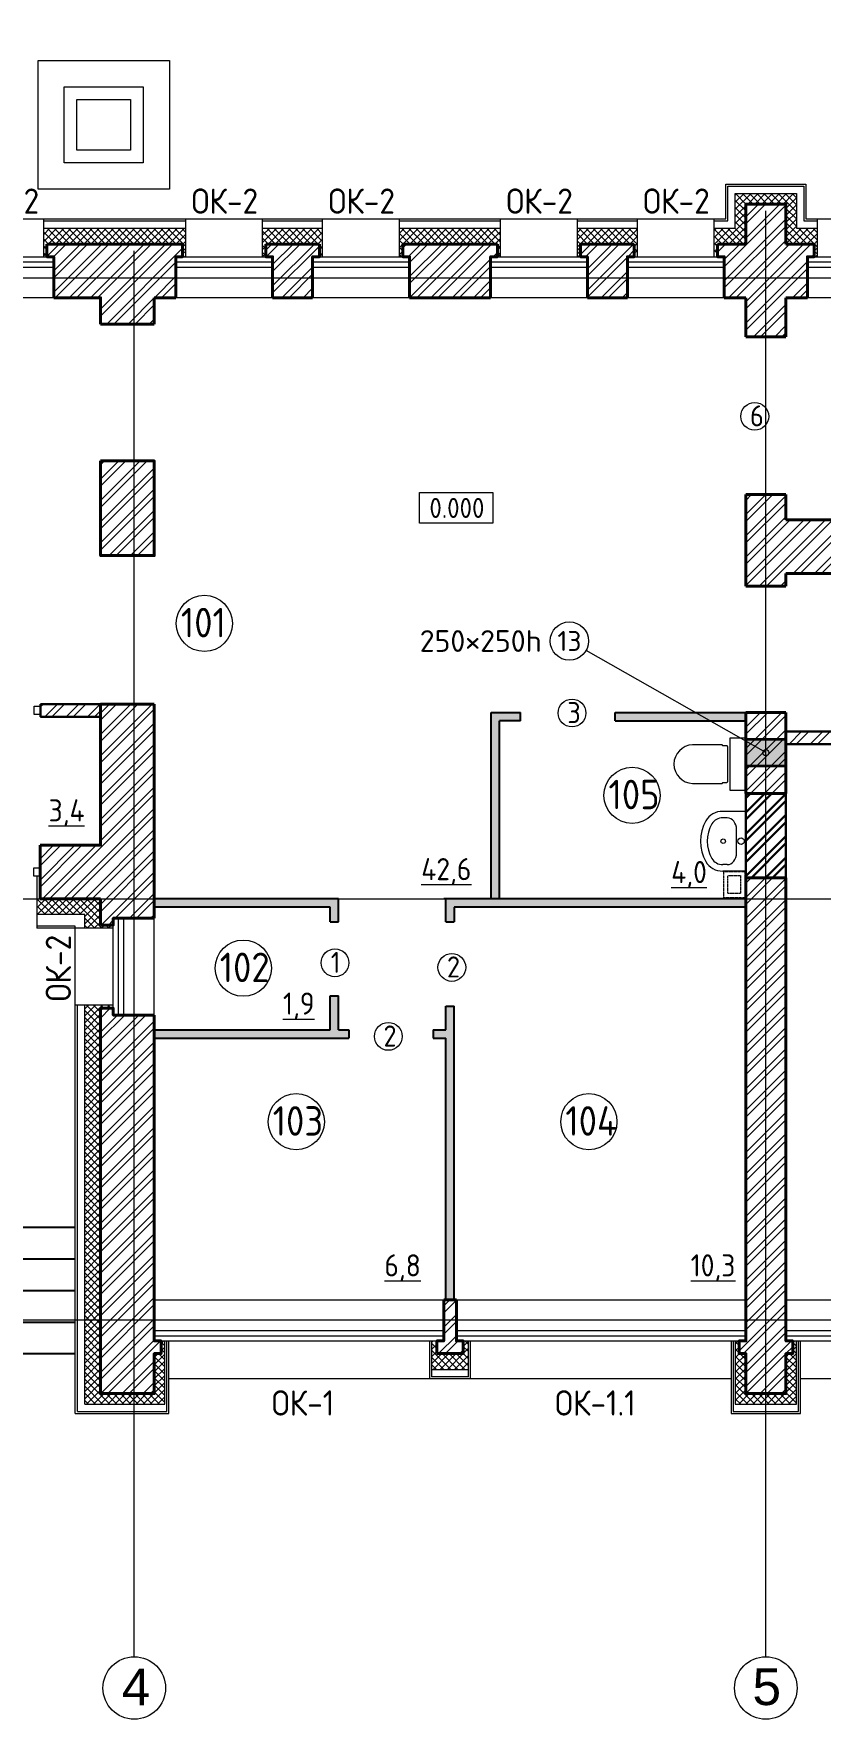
# Model space of a CAD drawing. Header units: millimetres. Extents: x -718 to 68664, y 3859 to 52864.
# Drawn here: x 24388 to 31860, y 27606 to 43618 of the extents above; entities that cross this region are included whole.
import ezdxf
from ezdxf.enums import TextEntityAlignment as Align

# ---------------------------------------------------------------- set-up
doc = ezdxf.new("R2010")
doc.units = ezdxf.units.MM
doc.linetypes.add('ACAD_ISO04W100', pattern=[30, 24, -3, 0, -3])
doc.linetypes.add('DASHED', pattern=[19.05, 12.7, -6.35])
for name, color, linetype, lineweight in [('door_cad', 250, 'Continuous', 0), ('Кирпич_перегородки_сущ', 46, 'Continuous', 25), ('Кирпич_стены', 56, 'Continuous', 40), ('Марк_пом', 250, 'Continuous', 15), ('Марка_окна_двери', 166, 'Continuous', 13), ('Оборудование', 19, 'Continuous', 13), ('Оборудование_вент', 164, 'Continuous', 15), ('Окна', 164, 'Continuous', 15), ('Оси', 136, 'ACAD_ISO04W100', 9), ('Отверстия', 5, 'Continuous', 35), ('Отверстия_выноски', 7, 'Continuous', 18), ('Пандус', 250, 'Continuous', 18), ('Перегородки кирпичные новые', 26, 'Continuous', 30), ('Перегородки_новые_CКЦ', 146, 'Continuous', 25), ('Площадь_текст', 198, 'Continuous', 9), ('Проем_закладываемый', 164, 'Continuous', 30), ('Текст', 28, 'Continuous', 25), ('Терраса', 166, 'Continuous', 25), ('Утеплитель', 36, 'Continuous', 9), ('фасад_навесной', 250, 'Continuous', 15), ('Штрих_кирпич_план', 27, 'Continuous', 5), ('Штрих_перегородки_план_СКЦ', 116, 'Continuous', 5), ('Штрих_пл_кирп_пер_сущ', 116, 'Continuous', 5), ('Штрих_утеплитель_план', 27, 'Continuous', 5)]:
    doc.layers.add(name, color=color, linetype=linetype, lineweight=lineweight)
doc.styles.add('GOST', font='isocpeur.ttf', dxfattribs={"width": 0.9})
doc.styles.add('GOST Common_1', font='GOST Common.ttf', dxfattribs={"width": 0.95, "height": 45})
doc.styles.get("Standard").update_dxf_attribs({"font": 'arial.ttf'})

# ---------------------------------------------------------------- blocks, each defined once
blk = doc.blocks.new('Basin 01_72')
for p, q in [((0, 350), (0, 172)), ((460, 350), (0, 350)), ((139, 278), (139, 278)), ((321, 278), (139, 278)), ((460, 350), (460, 172)), ((50, 207), (50, 172)), ((410, 207), (410, 172))]:
    blk.add_line(p, q)
for points in [[(139, 278), (122, 277), (105, 273), (90, 266), (76, 257), (65, 247), (57, 235), (52, 221), (50, 207)], [(410, 207), (408, 221), (403, 235), (395, 247), (384, 257), (370, 266), (355, 273), (338, 277), (321, 278)], [(0, 172), (1, 152), (5, 133), (11, 114), (20, 96), (30, 80), (43, 66), (57, 53), (73, 42)], [(50, 172), (51, 159), (53, 147), (57, 135), (63, 124), (69, 113), (77, 104), (86, 96), (97, 89)], [(363, 89), (374, 96), (383, 104), (391, 113), (397, 124), (403, 135), (407, 147), (409, 159), (410, 172)], [(387, 42), (403, 53), (417, 66), (430, 80), (440, 96), (449, 114), (455, 133), (459, 152), (460, 172)], [(73, 42), (110, 24), (149, 11), (189, 3), (230, 0), (271, 3), (311, 11), (350, 24), (387, 42)], [(97, 89), (128, 73), (161, 62), (195, 55), (230, 53), (265, 55), (299, 62), (332, 73), (363, 89)]]:
    blk.add_lwpolyline(points)
for centre, radius in [((230, 313), 25), ((230, 176), 17.5)]:
    blk.add_circle(centre, radius)

msp = doc.modelspace()

# ---------------------------------------------------------------- hatches: boundary and pattern name
at = {"layer": 'Отверстия'}
msp.add_hatch(color=5, dxfattribs=at).paths.add_polyline_path([(31153, 36664), (31533, 36664), (31533, 36914), (31153, 36914)])
at = {"layer": 'Проем_закладываемый', "true_color": 0x4554a5}
h = msp.add_hatch(dxfattribs=at)
h.set_pattern_fill('ANSI32', color=175, scale=15)
h.set_pattern_definition([(45, (-66363.26, 98328.71), (-101.02788, 101.02788), []), (45, (-66295.91, 98328.71), (-101.02788, 101.02788), [])])
h.paths.add_polyline_path([(31153, 36400), (31533, 36400), (31533, 35600), (31153, 35600)])
at = {"layer": 'Штрих_кирпич_план'}
h = msp.add_hatch(dxfattribs=at)
h.set_pattern_fill('ANSI32', color=256, scale=15)
h.set_pattern_definition([(45, (31448.45, 40962.52), (-101.0279, 101.0279), []), (45, (31515.8, 40962.52), (-101.0279, 101.0279), [])])
h.paths.add_polyline_path([(31533, 41110), (31343, 41110), (31343, 40740), (31533, 40740)], flags=17)
h.paths.add_polyline_path([(31343, 41110), (31153, 41110), (31153, 40740), (31343, 40740)], flags=17)
h.paths.add_polyline_path([(40403, 31590), (40283, 31590), (40283, 31200), (40218, 31200), (40218, 31080), (40468, 31080), (40468, 31200), (40403, 31200)])
h.paths.add_polyline_path([(16413, 47010), (16163, 47010), (16163, 41490), (16413, 41490)])
h.paths.add_polyline_path([(22033, 47520), (20093, 47520), (20093, 47400), (20158, 47400), (20158, 47010), (21523, 47010), (21523, 46750), (22033, 46750)])
h.paths.add_polyline_path([(19258, 47400), (19323, 47400), (19323, 47520), (18813, 47520), (18813, 47400), (18878, 47400), (18878, 47010), (19258, 47010)])
h.paths.add_polyline_path([(17958, 47400), (18023, 47400), (18023, 47520), (17513, 47520), (17513, 47400), (17578, 47400), (17578, 47010), (17958, 47010)])
h.paths.add_polyline_path([(16658, 47400), (16723, 47400), (16723, 47520), (16083, 47520), (16083, 47400), (16148, 47400), (16148, 47010), (16658, 47010)])
h.paths.add_polyline_path([(15358, 47400), (15423, 47400), (15423, 47520), (14913, 47520), (14913, 47400), (14978, 47400), (14978, 47010), (15358, 47010)])
h.paths.add_polyline_path([(13723, 47010), (13723, 47520), (14253, 47520), (14253, 47400), (14188, 47400), (14188, 47010)])
h.paths.add_polyline_path([(12823, 47520), (10363, 47520), (10363, 45840), (10483, 45840), (10483, 45905), (10873, 45905), (10873, 47010), (12823, 47010)])
h.paths.add_polyline_path([(10873, 44725), (10483, 44725), (10483, 44790), (10363, 44790), (10363, 44410), (10483, 44410), (10483, 44475), (10873, 44475)])
h.paths.add_polyline_path([(10873, 43295), (10483, 43295), (10483, 43360), (10363, 43360), (10363, 42980), (10483, 42980), (10483, 43045), (10873, 43045)])
h.paths.add_polyline_path([(22768, 35910), (22033, 35910), (22033, 39560), (21653, 39560), (21653, 35655), (21653, 35080), (22033, 35080), (22033, 35400), (22768, 35400)])
h.paths.add_polyline_path([(22358, 41500), (22423, 41500), (22423, 41620), (22033, 41620), (22033, 44030), (21913, 44030), (21913, 43965), (21523, 43965), (21523, 41490), (15533, 41490), (15533, 41110), (21653, 41110), (21653, 40860), (22033, 40860), (22033, 41110), (22358, 41110)])
h.paths.add_polyline_path([(22033, 45460), (21523, 45460), (21523, 44885), (21913, 44885), (21913, 44820), (22033, 44820)])
h.paths.add_polyline_path([(23658, 41500), (23723, 41500), (23723, 41620), (23213, 41620), (23213, 41500), (23278, 41500), (23278, 41110), (23658, 41110)])
h.paths.add_polyline_path([(25738, 41500), (25803, 41500), (25803, 41620), (25533, 41620), (25023, 41620), (24513, 41620), (24513, 41500), (24578, 41500), (24578, 41110), (25023, 41110), (25023, 40860), (25533, 40860), (25533, 41110), (25738, 41110)])
h.paths.add_polyline_path([(27038, 41500), (27103, 41500), (27103, 41620), (26593, 41620), (26593, 41500), (26658, 41500), (26658, 41110), (27038, 41110)])
h.paths.add_polyline_path([(28728, 41500), (28793, 41500), (28793, 41620), (27893, 41620), (27893, 41500), (27958, 41500), (27958, 41110), (28728, 41110)])
h.paths.add_polyline_path([(30028, 41500), (30093, 41500), (30093, 41620), (29583, 41620), (29583, 41500), (29648, 41500), (29648, 41110), (30028, 41110)])
h.paths.add_polyline_path([(31738, 41500), (31803, 41500), (31803, 41620), (31533, 41620), (31533, 42000), (31153, 42000), (31153, 41620), (30883, 41620), (30883, 41500), (30948, 41500), (30948, 41110), (31738, 41110)])
h.paths.add_polyline_path([(33038, 41500), (33103, 41500), (33103, 41620), (32593, 41620), (32593, 41500), (32658, 41500), (32658, 41110), (33038, 41110)], flags=17)
h.paths.add_polyline_path([(35863, 41620), (33763, 41620), (33763, 41500), (33828, 41500), (33828, 41110), (35863, 41110)], flags=17)
h.paths.add_polyline_path([(37738, 41500), (37803, 41500), (37803, 41620), (37533, 41620), (37533, 42000), (37153, 42000), (37153, 41620), (36893, 41620), (36893, 41110), (37153, 41110), (37158, 39000), (31538, 39000), (31533, 39240), (31153, 39240), (31153, 38370), (31533, 38370), (31533, 38490), (37533, 38490), (37533, 41110), (37738, 41110)])
h.paths.add_polyline_path([(39038, 41500), (39103, 41500), (39103, 41620), (38593, 41620), (38593, 41500), (38658, 41500), (38658, 41110), (39038, 41110)])
h.paths.add_polyline_path([(40728, 41500), (40793, 41500), (40793, 41620), (39893, 41620), (39893, 41500), (39958, 41500), (39958, 41110), (40728, 41110)])
h.paths.add_polyline_path([(42028, 41500), (42093, 41500), (42093, 41620), (41583, 41620), (41583, 41500), (41648, 41500), (41648, 41110), (42028, 41110)])
h.paths.add_polyline_path([(43738, 41500), (43803, 41500), (43803, 41620), (43533, 41620), (43533, 42000), (43153, 42000), (43153, 41620), (42883, 41620), (42883, 41500), (42948, 41500), (42948, 41110), (43153, 41110), (43153, 38490), (43533, 38490), (43533, 41110), (43738, 41110)])
h.paths.add_polyline_path([(45038, 41500), (45103, 41500), (45103, 41620), (44593, 41620), (44593, 41500), (44658, 41500), (44658, 41110), (45038, 41110)])
h.paths.add_polyline_path([(46728, 41500), (46793, 41500), (46793, 41620), (45893, 41620), (45893, 41500), (45958, 41500), (45958, 41110), (46728, 41110)])
h.paths.add_polyline_path([(48028, 41500), (48093, 41500), (48093, 41620), (47583, 41620), (47583, 41500), (47648, 41500), (47648, 41110), (48028, 41110)])
h.paths.add_polyline_path([(49738, 41500), (49803, 41500), (49803, 41620), (49533, 41620), (49533, 42000), (49153, 42000), (49153, 41620), (48883, 41620), (48883, 41500), (48948, 41500), (48948, 41110), (49153, 41110), (49153, 38490), (49533, 38490), (49533, 38610), (49533, 41110), (49738, 41110)])
h.paths.add_polyline_path([(51038, 41500), (51103, 41500), (51103, 41620), (50593, 41620), (50593, 41500), (50658, 41500), (50658, 41110), (51038, 41110)])
h.paths.add_polyline_path([(52728, 41500), (52793, 41500), (52793, 41620), (51893, 41620), (51893, 41500), (51958, 41500), (51958, 41110), (52728, 41110)])
h.paths.add_polyline_path([(54028, 41500), (54093, 41500), (54093, 41620), (53583, 41620), (53583, 41500), (53648, 41500), (53648, 41110), (54028, 41110)])
h.paths.add_polyline_path([(55663, 42000), (55153, 42000), (55153, 41620), (54883, 41620), (54883, 41500), (54948, 41500), (54948, 41110), (55153, 41110), (55153, 38340), (55663, 38340), (55663, 39710), (57638, 39710), (57638, 40100), (57703, 40100), (57703, 40220), (55663, 40220)])
h.paths.add_polyline_path([(61473, 40220), (59403, 40220), (59403, 40100), (59468, 40100), (59468, 39710), (60963, 39710), (60963, 39005), (61353, 39005), (61353, 38940), (61473, 38940)])
h.paths.add_polyline_path([(61473, 37910), (61353, 37910), (61353, 37845), (60963, 37845), (60963, 36880), (61473, 36880)])
h.paths.add_polyline_path([(61473, 35590), (60963, 35590), (58988, 35590), (58988, 35200), (58923, 35200), (58923, 35080), (58988, 35080), (61473, 35080)])
h.paths.add_polyline_path([(57158, 35590), (55663, 35590), (55663, 37140), (55153, 37140), (55153, 31590), (55153, 31200), (55088, 31200), (55088, 31080), (55153, 31080), (55153, 30700), (55663, 30700), (55663, 31080), (55663, 35080), (57223, 35080), (57223, 35200), (57158, 35200)])
h.paths.add_polyline_path([(52468, 31200), (52403, 31200), (52403, 31590), (52283, 31590), (52283, 31200), (52218, 31200), (52218, 31080), (52468, 31080)])
h.paths.add_polyline_path([(49533, 31590), (49533, 36990), (49153, 36990), (49153, 31590), (49153, 31200), (49088, 31200), (49088, 31080), (49153, 31080), (49153, 30700), (49533, 30700), (49533, 31080), (49598, 31080), (49598, 31200), (49533, 31200)])
h.paths.add_polyline_path([(46468, 31200), (46403, 31200), (46403, 31590), (46283, 31590), (46283, 31200), (46218, 31200), (46218, 31080), (46468, 31080)])
h.paths.add_polyline_path([(43598, 31200), (43533, 31200), (43533, 31590), (43533, 36990), (43153, 36990), (43153, 31590), (43153, 31200), (43088, 31200), (43088, 31080), (43153, 31080), (43153, 30700), (43533, 30700), (43533, 31080), (43598, 31080)])
h.paths.add_polyline_path([(37533, 31590), (37533, 36990), (37153, 36990), (37153, 31590), (37153, 31200), (37088, 31200), (37088, 31080), (37153, 31080), (37153, 30700), (37533, 30700), (37533, 31080), (37598, 31080), (37598, 31200), (37533, 31200)])
h.paths.add_polyline_path([(34403, 31590), (34283, 31590), (34283, 31200), (34218, 31200), (34218, 31080), (34468, 31080), (34468, 31200), (34403, 31200)])
h.paths.add_polyline_path([(31533, 31590), (31533, 36400), (31153, 36400), (31153, 31590), (31153, 31200), (31088, 31200), (31088, 31080), (31153, 31080), (31153, 30700), (31533, 30700), (31533, 31080), (31598, 31080), (31598, 31200), (31533, 31200)])
h.paths.add_polyline_path([(31533, 37170), (31153, 37170), (31153, 36400), (31533, 36400)])
h.paths.add_polyline_path([(28403, 31590), (28283, 31590), (28283, 31200), (28218, 31200), (28218, 31080), (28468, 31080), (28468, 31200), (28403, 31200)])
h.paths.add_polyline_path([(25533, 34295), (25143, 34295), (25143, 34360), (25023, 34360), (25023, 34035), (25023, 31080), (25023, 30700), (25533, 30700), (25533, 31080), (25598, 31080), (25598, 31200), (25533, 31200), (25533, 31590)])
h.paths.add_polyline_path([(25533, 37252), (25023, 37252), (25023, 35910), (24448, 35910), (24448, 35400), (25023, 35400), (25023, 35150), (25143, 35150), (25143, 35215), (25533, 35215)])
h.paths.add_polyline_path([(25533, 39560), (25023, 39560), (25023, 38660), (25533, 38660)])
h.paths.add_polyline_path([(12666, 41110), (12666, 41490), (10873, 41490), (10873, 41865), (10483, 41865), (10483, 41930), (10363, 41930), (10363, 35080), (10363, 34635), (10873, 34635), (10873, 35080), (10873, 41110)])
at = {"layer": 'Штрих_перегородки_план_СКЦ'}
h = msp.add_hatch(dxfattribs=at)
h.set_pattern_fill('ANSI36', color=256, scale=15)
h.set_pattern_definition([(45, (-66363.263, 98365.506), (25.25697, 92.608891), [119.0625, -23.8125, 0, -23.8125])])
h.paths.add_polyline_path([(27383, 34155), (27283, 34155), (27283, 34480), (27203, 34480), (27203, 34155), (25533, 34155), (25533, 34075), (27383, 34075)])
h.paths.add_polyline_path([(27283, 35400), (25533, 35400), (25533, 35320), (27203, 35320), (27203, 35180), (27283, 35180)])
h.paths.add_polyline_path([(31153, 35400), (28303, 35400), (28303, 35180), (28383, 35180), (28383, 35320), (31153, 35320)])
h.paths.add_polyline_path([(29010, 37170), (28733, 37170), (28733, 35400), (28813, 35400), (28813, 37090), (29010, 37090)])
h.paths.add_polyline_path([(31153, 37170), (29910, 37170), (29910, 37090), (31153, 37090)])
h.paths.add_polyline_path([(28383, 34380), (28303, 34380), (28303, 34155), (28183, 34155), (28183, 34075), (28303, 34075), (28303, 31590), (28383, 31590)])
at = {"layer": 'Штрих_пл_кирп_пер_сущ'}
h = msp.add_hatch(dxfattribs=at)
h.set_pattern_fill('ANSI32', color=256, scale=15)
h.set_pattern_definition([(45, (-66358.26, 98425.3), (-101.02788, 101.02788), []), (45, (-66290.91, 98425.3), (-101.02788, 101.02788), [])])
h.paths.add_polyline_path([(22033, 37250), (22033, 37130), (22773, 37130), (22773, 37250)])
h.paths.add_polyline_path([(25023, 37130), (25023, 37250), (24453, 37250), (24453, 37130)])
h = msp.add_hatch(dxfattribs=at)
h.set_pattern_fill('ANSI32', color=256, scale=15)
h.set_pattern_definition([(45, (-66363.26, 98365.5), (-101.02788, 101.02788), []), (45, (-66295.91, 98365.5), (-101.02788, 101.02788), [])])
h.paths.add_polyline_path([(37153, 36990), (35253, 36990), (35253, 36870), (37153, 36870)])
h.paths.add_polyline_path([(35462, 32996), (36107, 32996), (36107, 33500), (35462, 33500)], flags=9)
h.paths.add_polyline_path([(32586, 32996), (33231, 32996), (33231, 33500), (32586, 33500)], flags=9)
h.paths.add_polyline_path([(31533, 36870), (34453, 36870), (34453, 36990), (31533, 36990)])
at = {"layer": 'Штрих_утеплитель_план'}
h = msp.add_hatch(dxfattribs=at)
h.set_pattern_fill('ANSI37', color=256, scale=15)
h.set_pattern_definition([(45, (-66363.263, 98365.506), (-33.67596, 33.67596), []), (135, (-66363.263, 98365.506), (-33.67596, -33.67596), [])])
h.paths.add_polyline_path([(54123, 41770), (53553, 41770), (53553, 41500), (53583, 41500), (53583, 41620), (54093, 41620), (54093, 41500), (54123, 41500)])
h.paths.add_polyline_path([(55813, 42100), (55053, 42100), (55053, 41770), (54853, 41770), (54853, 41500), (54883, 41500), (54883, 41620), (55153, 41620), (55153, 42000), (55663, 42000), (55663, 40220), (57703, 40220), (57703, 40100), (57733, 40100), (57733, 40370), (55813, 40370)])
h.paths.add_polyline_path([(61623, 40370), (59373, 40370), (59373, 40100), (59403, 40100), (59403, 40220), (61473, 40220), (61473, 39900), (61623, 39900)])
h.paths.add_polyline_path([(61623, 39900), (61473, 39900), (61473, 38940), (61353, 38940), (61353, 38910), (61623, 38910)])
h.paths.add_polyline_path([(61623, 37940), (61353, 37940), (61353, 37910), (61473, 37910), (61473, 36880), (61343, 36880), (61343, 36850), (61623, 36850)])
h.paths.add_polyline_path([(61623, 35620), (61343, 35620), (61343, 35590), (61473, 35590), (61473, 35080), (61343, 35080), (61343, 34930), (61623, 34930)])
h.paths.add_polyline_path([(61343, 35080), (58923, 35080), (58923, 35200), (58893, 35200), (58893, 34930), (61343, 34930)])
h.paths.add_polyline_path([(57253, 35200), (57223, 35200), (57223, 35080), (55663, 35080), (55663, 31080), (55663, 30700), (55343, 30700), (55343, 30600), (55813, 30600), (55813, 34930), (57253, 34930)])
h.paths.add_polyline_path([(55343, 30700), (55153, 30700), (55153, 31080), (55088, 31080), (55088, 31200), (55053, 31200), (55053, 30600), (55343, 30600)])
h.paths.add_polyline_path([(52518, 31200), (52468, 31200), (52468, 31080), (52218, 31080), (52218, 31200), (52168, 31200), (52168, 30930), (52518, 30930)])
h.paths.add_polyline_path([(49633, 31200), (49598, 31200), (49598, 31080), (49533, 31080), (49533, 30700), (49343, 30700), (49343, 30600), (49633, 30600)])
h.paths.add_polyline_path([(49343, 30700), (49153, 30700), (49153, 31080), (49088, 31080), (49088, 31200), (49053, 31200), (49053, 30600), (49343, 30600)])
h.paths.add_polyline_path([(46518, 31200), (46468, 31200), (46468, 31080), (46218, 31080), (46218, 31200), (46168, 31200), (46168, 30930), (46518, 30930)])
h.paths.add_polyline_path([(43633, 31200), (43598, 31200), (43598, 31080), (43533, 31080), (43533, 30700), (43343, 30700), (43343, 30600), (43633, 30600)])
h.paths.add_polyline_path([(43343, 30700), (43153, 30700), (43153, 31080), (43088, 31080), (43088, 31200), (43053, 31200), (43053, 30600), (43343, 30600)])
h.paths.add_polyline_path([(40518, 31200), (40468, 31200), (40468, 31080), (40218, 31080), (40218, 31200), (40168, 31200), (40168, 30930), (40518, 30930)])
h.paths.add_polyline_path([(37633, 31200), (37598, 31200), (37598, 31080), (37533, 31080), (37533, 30700), (37343, 30700), (37343, 30600), (37633, 30600)])
h.paths.add_polyline_path([(37343, 30700), (37153, 30700), (37153, 31080), (37088, 31080), (37088, 31200), (37053, 31200), (37053, 30600), (37343, 30600)])
h.paths.add_polyline_path([(34518, 31200), (34468, 31200), (34468, 31080), (34218, 31080), (34218, 31200), (34168, 31200), (34168, 30930), (34518, 30930)])
h.paths.add_polyline_path([(31633, 31200), (31598, 31200), (31598, 31080), (31533, 31080), (31533, 30700), (31343, 30700), (31343, 30600), (31633, 30600)])
h.paths.add_polyline_path([(31343, 30700), (31153, 30700), (31153, 31080), (31088, 31080), (31088, 31200), (31053, 31200), (31053, 30600), (31343, 30600)])
h.paths.add_polyline_path([(28518, 31200), (28468, 31200), (28468, 31080), (28218, 31080), (28218, 31200), (28168, 31200), (28168, 30930), (28518, 30930)])
h.paths.add_polyline_path([(25633, 31200), (25598, 31200), (25598, 31080), (25533, 31080), (25533, 30700), (25343, 30700), (25343, 30600), (25633, 30600)])
h.paths.add_polyline_path([(25343, 30700), (25023, 30700), (25023, 31080), (25023, 31400), (24873, 31400), (24873, 30600), (25343, 30600)])
h.paths.add_polyline_path([(25023, 34360), (25143, 34360), (25143, 34390), (24873, 34390), (24873, 31400), (25023, 31400)])
h.paths.add_polyline_path([(25023, 35400), (24448, 35400), (24418, 35400), (24418, 35250), (24873, 35250), (24873, 35120), (25143, 35120), (25143, 35150), (25023, 35150)])
h.paths.add_polyline_path([(22798, 35400), (22768, 35400), (22768, 35400), (22033, 35400), (22033, 35080), (21843, 35080), (21843, 34980), (22133, 34980), (22133, 35250), (22798, 35250)])
h.paths.add_polyline_path([(21843, 35080), (21653, 35080), (21653, 35200), (21553, 35200), (21553, 34980), (21843, 34980)])
h.paths.add_polyline_path([(19343, 35200), (19243, 35200), (19243, 35080), (18863, 35080), (18863, 35200), (18763, 35200), (18763, 34930), (19343, 34930)])
h.paths.add_polyline_path([(16263, 35080), (16073, 35080), (16073, 35200), (15973, 35200), (15973, 34930), (16263, 34930)])
h.paths.add_polyline_path([(16553, 35200), (16453, 35200), (16453, 35080), (16263, 35080), (16263, 34930), (16553, 34930)])
h.paths.add_polyline_path([(13763, 35200), (13663, 35200), (13663, 35080), (13283, 35080), (13283, 35200), (13183, 35200), (13183, 34930), (13763, 34930)])
h.paths.add_polyline_path([(10973, 35200), (10873, 35200), (10873, 35080), (10873, 34635), (10683, 34635), (10683, 34535), (10973, 34535)])
h.paths.add_polyline_path([(10363, 35080), (10363, 35400), (10213, 35400), (10213, 34535), (10683, 34535), (10683, 34635), (10363, 34635)])
h.paths.add_polyline_path([(10363, 41300), (10213, 41300), (10213, 35400), (10363, 35400)])
h.paths.add_polyline_path([(10363, 41930), (10483, 41930), (10483, 41960), (10213, 41960), (10213, 41300), (10363, 41300)])
h.paths.add_polyline_path([(10363, 43360), (10483, 43360), (10483, 43390), (10213, 43390), (10213, 42950), (10483, 42950), (10483, 42980), (10363, 42980)])
h.paths.add_polyline_path([(10363, 44790), (10483, 44790), (10483, 44820), (10213, 44820), (10213, 44380), (10483, 44380), (10483, 44410), (10363, 44410)])
h.paths.add_polyline_path([(10363, 47200), (10213, 47200), (10213, 45810), (10483, 45810), (10483, 45840), (10363, 45840)])
h.paths.add_polyline_path([(10363, 47520), (12823, 47520), (12823, 47310), (12853, 47310), (12853, 47670), (10213, 47670), (10213, 47200), (10363, 47200)])
h.paths.add_polyline_path([(14283, 47670), (13693, 47670), (13693, 47310), (13723, 47310), (13723, 47520), (14253, 47520), (14253, 47400), (14283, 47400)])
h.paths.add_polyline_path([(15453, 47670), (14883, 47670), (14883, 47400), (14913, 47400), (14913, 47520), (15423, 47520), (15423, 47400), (15453, 47400)])
h.paths.add_polyline_path([(16753, 47670), (16053, 47670), (16053, 47400), (16083, 47400), (16083, 47520), (16723, 47520), (16723, 47400), (16753, 47400)])
h.paths.add_polyline_path([(18053, 47670), (17483, 47670), (17483, 47400), (17513, 47400), (17513, 47520), (18023, 47520), (18023, 47400), (18053, 47400)])
h.paths.add_polyline_path([(19353, 47670), (18783, 47670), (18783, 47400), (18813, 47400), (18813, 47520), (19323, 47520), (19323, 47400), (19353, 47400)])
h.paths.add_polyline_path([(22183, 47670), (20063, 47670), (20063, 47400), (20093, 47400), (20093, 47520), (22033, 47520), (22033, 46750), (21843, 46750), (21843, 46720), (22183, 46720)])
h.paths.add_polyline_path([(22183, 45490), (21843, 45490), (21843, 45460), (22033, 45460), (22033, 44820), (21913, 44820), (21913, 44790), (22183, 44790)])
h.paths.add_polyline_path([(22183, 44060), (21913, 44060), (21913, 44030), (22033, 44030), (22033, 41620), (22423, 41620), (22423, 41500), (22453, 41500), (22453, 41770), (22183, 41770)])
h.paths.add_polyline_path([(23753, 41770), (23183, 41770), (23183, 41500), (23213, 41500), (23213, 41620), (23723, 41620), (23723, 41500), (23753, 41500)])
h.paths.add_polyline_path([(25833, 41770), (24483, 41770), (24483, 41500), (24513, 41500), (24513, 41620), (25023, 41620), (25533, 41620), (25803, 41620), (25803, 41500), (25833, 41500)])
h.paths.add_polyline_path([(27133, 41770), (26563, 41770), (26563, 41500), (26593, 41500), (26593, 41620), (27103, 41620), (27103, 41500), (27133, 41500)])
h.paths.add_polyline_path([(28823, 41770), (27863, 41770), (27863, 41500), (27893, 41500), (27893, 41620), (28793, 41620), (28793, 41500), (28823, 41500)])
h.paths.add_polyline_path([(30123, 41770), (29553, 41770), (29553, 41500), (29583, 41500), (29583, 41620), (30093, 41620), (30093, 41500), (30123, 41500)])
h.paths.add_polyline_path([(31153, 42000), (31533, 42000), (31533, 41620), (31803, 41620), (31803, 41500), (31833, 41500), (31833, 41770), (31633, 41770), (31633, 42100), (31053, 42100), (31053, 41770), (30853, 41770), (30853, 41500), (30883, 41500), (30883, 41620), (31153, 41620)])
h.paths.add_polyline_path([(33133, 41770), (32563, 41770), (32563, 41500), (32593, 41500), (32593, 41620), (33103, 41620), (33103, 41500), (33133, 41500)])
h.paths.add_polyline_path([(35893, 41770), (33733, 41770), (33733, 41500), (33763, 41500), (33763, 41620), (35863, 41620), (35863, 41340), (35893, 41340)])
h.paths.add_polyline_path([(37153, 42000), (37533, 42000), (37533, 41620), (37803, 41620), (37803, 41500), (37833, 41500), (37833, 41770), (37633, 41770), (37633, 42100), (37053, 42100), (37053, 41770), (36863, 41770), (36863, 41340), (36879, 41340), (36893, 41340), (36893, 41620), (37153, 41620)])
h.paths.add_polyline_path([(39133, 41770), (38563, 41770), (38563, 41500), (38593, 41500), (38593, 41620), (39103, 41620), (39103, 41500), (39133, 41500)])
h.paths.add_polyline_path([(40823, 41770), (39863, 41770), (39863, 41500), (39893, 41500), (39893, 41620), (40793, 41620), (40793, 41500), (40823, 41500)])
h.paths.add_polyline_path([(42123, 41770), (41553, 41770), (41553, 41500), (41583, 41500), (41583, 41620), (42093, 41620), (42093, 41500), (42123, 41500)])
h.paths.add_polyline_path([(43153, 42000), (43533, 42000), (43533, 41620), (43803, 41620), (43803, 41500), (43833, 41500), (43833, 41770), (43633, 41770), (43633, 42100), (43053, 42100), (43053, 41770), (42853, 41770), (42853, 41500), (42883, 41500), (42883, 41620), (43153, 41620)])
h.paths.add_polyline_path([(45133, 41770), (44563, 41770), (44563, 41500), (44593, 41500), (44593, 41620), (45103, 41620), (45103, 41500), (45133, 41500)])
h.paths.add_polyline_path([(46823, 41770), (45863, 41770), (45863, 41500), (45893, 41500), (45893, 41620), (46793, 41620), (46793, 41500), (46823, 41500)])
h.paths.add_polyline_path([(48123, 41770), (47553, 41770), (47553, 41500), (47583, 41500), (47583, 41620), (48093, 41620), (48093, 41500), (48123, 41500)])
h.paths.add_polyline_path([(49153, 42000), (49533, 42000), (49533, 41620), (49803, 41620), (49803, 41500), (49833, 41500), (49833, 41770), (49633, 41770), (49633, 42100), (49053, 42100), (49053, 41770), (48853, 41770), (48853, 41500), (48883, 41500), (48883, 41620), (49153, 41620)])
h.paths.add_polyline_path([(51133, 41770), (50563, 41770), (50563, 41500), (50593, 41500), (50593, 41620), (51103, 41620), (51103, 41500), (51133, 41500)])
h.paths.add_polyline_path([(52823, 41770), (51863, 41770), (51863, 41500), (51893, 41500), (51893, 41620), (52793, 41620), (52793, 41500), (52823, 41500)])

# ---------------------------------------------------------------- linework, layer by layer
at = {"layer": 'door_cad'}
for points in [[(24453, 37150), (24393, 37150), (24393, 37230), (24453, 37230)], [(24448, 35615), (24388, 35615), (24388, 35695), (24448, 35695)]]:
    msp.add_lwpolyline(points, close=True, dxfattribs=at)
at = {"layer": 'Кирпич_перегородки_сущ'}
for p, q in [((24453, 37250), (25023, 37250)), ((24453, 37130), (24453, 37250)), ((24453, 37130), (25023, 37130)), ((34453, 36990), (31533, 36990)), ((34453, 36870), (31533, 36870))]:
    msp.add_line(p, q, dxfattribs=at)
at = {"layer": 'Кирпич_стены'}
for p, q in [((25803, 41620), (25533, 41620)), ((30883, 41620), (31153, 41620)), ((31803, 41620), (31533, 41620)), ((25533, 41110), (25738, 41110)), ((30948, 41110), (31153, 41110)), ((31533, 41110), (31738, 41110)), ((25023, 40860), (25533, 40860)), ((31153, 40740), (31533, 40740)), ((25023, 39560), (25533, 39560)), ((31153, 39240), (31533, 39240)), ((31533, 39000), (37153, 39000)), ((25023, 38660), (25533, 38660)), ((31533, 38490), (37533, 38490)), ((31153, 38370), (31533, 38370)), ((25023, 37250), (25533, 37250)), ((31153, 37170), (31533, 37170)), ((31153, 36400), (31533, 36400)), ((24448, 35910), (24448, 35400)), ((31153, 35600), (31533, 35600))]:
    msp.add_line(p, q, dxfattribs=at)
at = {"layer": 'Кирпич_стены', "lineweight": 15}
for p, q in [((24578, 41110), (23658, 41110)), ((30948, 41110), (25738, 41110)), ((32658, 41110), (31738, 41110)), ((25533, 34295), (25533, 35215)), ((25533, 31590), (31153, 31590)), ((31533, 31590), (37153, 31590))]:
    msp.add_line(p, q, dxfattribs=at)
for points in [[(24429, 43362), (25678, 43362), (25678, 42142), (24429, 42142)], [(24679, 43112), (25428, 43112), (25428, 42392), (24679, 42392)], [(24799, 42992), (25308, 42992), (25308, 42512), (24799, 42512)]]:
    msp.add_lwpolyline(points, close=True, dxfattribs=at)
at = {"layer": 'Кирпич_стены'}
for points in [[(31533, 41620), (31533, 42000), (31153, 42000), (31153, 41620)], [(25023, 41620), (24513, 41620)], [(24578, 41110), (24578, 41500), (24513, 41500), (24513, 41620)], [(25023, 41620), (25023, 41620), (25533, 41620), (25533, 41620)], [(25738, 41110), (25738, 41500), (25803, 41500), (25803, 41620)], [(27103, 41620), (26593, 41620)], [(26658, 41110), (26658, 41500), (26593, 41500), (26593, 41620)], [(27038, 41110), (27038, 41500), (27103, 41500), (27103, 41620)], [(28793, 41620), (27893, 41620)], [(27958, 41110), (27958, 41500), (27893, 41500), (27893, 41620)], [(28728, 41110), (28728, 41500), (28793, 41500), (28793, 41620)], [(30093, 41620), (29583, 41620)], [(29648, 41110), (29648, 41500), (29583, 41500), (29583, 41620)], [(30028, 41110), (30028, 41500), (30093, 41500), (30093, 41620)], [(30948, 41110), (30948, 41500), (30883, 41500), (30883, 41620)], [(31738, 41110), (31738, 41500), (31803, 41500), (31803, 41620)], [(24578, 41110), (25023, 41110), (25023, 40860)], [(25533, 40860), (25533, 41110)], [(26658, 41110), (27038, 41110)], [(27958, 41110), (28728, 41110)], [(29648, 41110), (30028, 41110)], [(31153, 41110), (31153, 40740)], [(31533, 41110), (31533, 40740)], [(25023, 39560), (25023, 38660)], [(25533, 38660), (25533, 39560)], [(31153, 39240), (31153, 38370)], [(31533, 39000), (31533, 39240)], [(31533, 38370), (31533, 38490)], [(25023, 37250), (25023, 35910), (24448, 35910)], [(25533, 35215), (25533, 37250)], [(31153, 37170), (31153, 36400)], [(31533, 36400), (31533, 37170)], [(31153, 35600), (31153, 31590)], [(31533, 31590), (31533, 35600)], [(24448, 35400), (25023, 35400)], [(25023, 35150), (25023, 35400)], [(25533, 35215), (25143, 35215), (25143, 35150), (25023, 35150)], [(25023, 31080), (25023, 34360)], [(25023, 34360), (25143, 34360), (25143, 34295), (25533, 34295)], [(25533, 31590), (25533, 34295)], [(25533, 31590), (25533, 31200), (25598, 31200), (25598, 31080), (25533, 31080)], [(28283, 31590), (28283, 31200), (28218, 31200), (28218, 31080)], [(28403, 31590), (28283, 31590)], [(28403, 31590), (28403, 31200), (28468, 31200), (28468, 31080)], [(31153, 31590), (31153, 31200), (31088, 31200), (31088, 31080), (31153, 31080)], [(31533, 31590), (31533, 31200), (31598, 31200), (31598, 31080), (31533, 31080)], [(25023, 31080), (25023, 30700), (25533, 30700), (25533, 31080), (25598, 31080)], [(28218, 31080), (28468, 31080)], [(31088, 31080), (31153, 31080), (31153, 30700), (31533, 30700), (31533, 31080), (31598, 31080)]]:
    msp.add_lwpolyline(points, dxfattribs=at)
msp.add_lwpolyline([(25023, 39560), (25533, 39560), (25533, 38660), (25023, 38660)], close=True, dxfattribs=at)
at = {"layer": 'Марк_пом'}
for centre in [(26009, 38016), (30072, 36383), (26379, 34741), (26882, 33283), (29662, 33283)]:
    msp.add_circle(centre, 267, dxfattribs=at)
at = {"layer": 'Марка_окна_двери'}
for centre in [(31238, 39983), (29502, 37165), (27250, 34792), (28360, 34748), (27757, 34093)]:
    msp.add_circle(centre, 132, dxfattribs=at)
at = {"layer": 'Оборудование'}
msp.add_lwpolyline([(30647, 36496), (30647, 36496), (30923, 36496, 0.414214), (30933, 36506), (30971, 36506, 0.414214), (30981, 36516), (30981, 36843, 0.414214), (30971, 36853), (30933, 36853, 0.414214), (30923, 36863), (30647, 36863, 0.965307)], format="xyb", close=True, dxfattribs=at)
msp.add_lwpolyline([(31153, 36429), (31003, 36429), (31003, 36929), (31153, 36929)], close=True, dxfattribs=at)
at = {"layer": 'Оборудование_вент', "color": 175, "linetype": 'DASHED', "lineweight": 9, "ltscale": 0.06, "true_color": 0x4554a5}
for points in [[(30943, 35410), (30943, 35660), (31143, 35660), (31143, 35410)], [(30983, 35450), (30983, 35620), (31103, 35620), (31103, 35450)]]:
    msp.add_lwpolyline(points, close=True, dxfattribs=at)
at = {"layer": 'Окна'}
for p, q in [((23723, 41500), (24513, 41500)), ((25803, 41500), (26593, 41500)), ((27103, 41500), (27893, 41500)), ((28793, 41500), (29583, 41500)), ((30093, 41500), (30883, 41500)), ((31803, 41500), (32593, 41500)), ((23658, 41450), (24578, 41450)), ((23658, 41400), (24578, 41400)), ((25738, 41450), (26658, 41450)), ((25738, 41400), (26658, 41400)), ((27038, 41450), (27958, 41450)), ((27038, 41400), (27958, 41400)), ((28728, 41450), (29648, 41450)), ((28728, 41400), (29648, 41400)), ((30028, 41450), (30948, 41450)), ((30028, 41400), (30948, 41400)), ((31738, 41450), (32658, 41450)), ((31738, 41400), (32658, 41400)), ((25143, 34360), (25143, 35150)), ((25193, 34295), (25193, 35215)), ((25243, 34295), (25243, 35215)), ((25533, 31300), (28283, 31300)), ((25533, 31250), (28283, 31250)), ((28403, 31300), (31153, 31300)), ((28403, 31250), (31153, 31250)), ((31533, 31300), (34283, 31300)), ((31533, 31250), (34283, 31250)), ((25598, 31200), (28218, 31200)), ((28468, 31200), (31088, 31200)), ((31598, 31200), (34218, 31200))]:
    msp.add_line(p, q, dxfattribs=at)
at = {"layer": 'Оси', "ltscale": 0.3}
for p, q in [((31343, 28200), (31343, 41935)), ((25343, 28200), (25343, 41555)), ((4164, 41300), (55343, 41300)), ((4164, 35400), (55343, 35400)), ((4164, 31400), (55343, 31400))]:
    msp.add_line(p, q, dxfattribs=at)
at = {"layer": 'Оси', "linetype": 'Continuous'}
for p, q in [((25343, 28200), (25343, 28700)), ((31343, 28200), (31343, 28700))]:
    msp.add_line(p, q, dxfattribs=at)
for centre in [(25343, 27903), (31343, 27903)]:
    msp.add_circle(centre, 297, dxfattribs=at)
at = {"layer": 'Отверстия', "color": 5}
msp.add_lwpolyline([(31153, 36664), (31533, 36664), (31533, 36914), (31153, 36914)], close=True, dxfattribs=at)
at = {"layer": 'Отверстия_выноски', "lineweight": 13}
msp.add_lwpolyline([(31343, 36789), (29635, 37759)], dxfattribs=at)
at = {"layer": 'Отверстия_выноски'}
for centre, radius in [((29477, 37849), 182), ((31343, 36789), 28.9)]:
    msp.add_circle(centre, radius, dxfattribs=at)
at = {"layer": 'Пандус'}
msp.add_lwpolyline([(28054, 39260), (28751, 39260), (28751, 38967), (28054, 38967)], close=True, dxfattribs=at)
at = {"layer": 'Перегородки кирпичные новые'}
for points in [[(24453, 37250), (25023, 37250), (25023, 37130), (24453, 37130)], [(31533, 36990), (34453, 36990), (34453, 36870), (31533, 36870)]]:
    msp.add_lwpolyline(points, close=True, dxfattribs=at)
at = {"layer": 'Перегородки_новые_CКЦ'}
for p, q in [((28733, 37170), (29013, 37170)), ((28733, 35400), (28733, 37170)), ((29013, 37090), (29013, 37170)), ((29913, 37170), (31153, 37170)), ((29913, 37090), (29913, 37170)), ((28813, 35400), (28813, 37090)), ((29013, 37090), (28813, 37090)), ((29913, 37090), (31153, 37090)), ((31153, 36400), (31153, 35600)), ((31533, 36400), (31533, 35600)), ((27283, 35400), (25533, 35400)), ((27283, 35180), (27283, 35400)), ((31153, 35400), (28283, 35400)), ((28303, 35180), (28303, 35400)), ((27203, 35320), (25533, 35320)), ((27203, 35180), (27203, 35320)), ((31153, 35320), (28383, 35320)), ((28383, 35320), (28383, 35180)), ((27203, 35180), (27283, 35180)), ((28303, 35180), (28383, 35180)), ((27203, 34480), (27283, 34480)), ((27203, 34155), (27203, 34480)), ((27283, 34155), (27283, 34480)), ((28303, 34155), (28303, 34380)), ((28303, 34380), (28383, 34380)), ((28383, 31590), (28383, 34380)), ((25533, 34155), (27203, 34155)), ((27283, 34155), (27383, 34155)), ((27383, 34155), (27383, 34075)), ((28183, 34155), (28303, 34155)), ((28183, 34155), (28183, 34075)), ((25533, 34075), (27383, 34075)), ((28183, 34075), (28303, 34075)), ((28303, 31590), (28303, 34075))]:
    msp.add_line(p, q, dxfattribs=at)
at = {"layer": 'Проем_закладываемый', "color": 175, "true_color": 0x4554a5}
msp.add_lwpolyline([(31153, 36400), (31533, 36400), (31533, 35600), (31153, 35600)], close=True, dxfattribs=at)
at = {"layer": 'Терраса'}
for p, q in [((22033, 32280), (24783, 32280)), ((22033, 31980), (24783, 31980)), ((22033, 31680), (24783, 31680)), ((22033, 31380), (24783, 31380)), ((10363, 31080), (24783, 31080))]:
    msp.add_line(p, q, dxfattribs=at)
at = {"layer": 'Утеплитель'}
for p, q in [((31053, 41770), (31053, 42100)), ((31053, 42100), (31633, 42100)), ((31633, 42100), (31633, 41770)), ((24483, 41770), (25833, 41770)), ((26563, 41770), (27133, 41770)), ((27863, 41770), (28823, 41770)), ((29553, 41770), (30123, 41770)), ((30853, 41770), (31053, 41770)), ((31633, 41770), (31833, 41770)), ((24873, 35250), (24418, 35250)), ((24873, 35120), (24873, 35250)), ((24873, 30600), (24873, 34390)), ((25633, 30600), (25633, 31200)), ((31053, 31200), (31053, 30600)), ((31633, 30600), (31633, 31200)), ((28168, 30930), (28518, 30930)), ((24873, 30600), (25633, 30600)), ((31053, 30600), (31633, 30600))]:
    msp.add_line(p, q, dxfattribs=at)
at = {"layer": 'фасад_навесной'}
for p, q in [((30963, 41860), (30963, 42190)), ((30963, 42190), (31723, 42190)), ((30983, 41840), (30983, 42170)), ((30983, 42170), (31703, 42170)), ((31703, 42170), (31703, 41840)), ((31723, 42190), (31723, 41860)), ((22273, 41860), (30963, 41860)), ((24483, 41500), (24483, 41860)), ((24483, 41840), (25833, 41840)), ((25833, 41500), (25833, 41860)), ((26563, 41500), (26563, 41860)), ((26563, 41840), (27133, 41840)), ((27133, 41500), (27133, 41860)), ((27863, 41500), (27863, 41860)), ((27863, 41840), (28823, 41840)), ((28823, 41500), (28823, 41860)), ((29553, 41500), (29553, 41860)), ((29553, 41840), (30123, 41840)), ((30123, 41500), (30123, 41860)), ((30853, 41500), (30853, 41860)), ((30853, 41840), (30983, 41840)), ((31703, 41840), (31833, 41840)), ((31723, 41860), (35893, 41860)), ((31833, 41500), (31833, 41860)), ((24418, 35615), (24418, 35120)), ((24783, 35140), (24418, 35140)), ((25143, 35120), (24418, 35120)), ((24783, 30510), (24783, 35140)), ((25143, 34390), (24783, 34390)), ((24803, 30530), (24803, 34390)), ((25653, 30530), (25653, 31200)), ((25673, 30510), (25673, 31200)), ((28148, 31200), (28148, 30840)), ((28168, 31200), (28168, 30860)), ((28518, 30860), (28518, 31200)), ((28538, 30840), (28538, 31200)), ((31013, 31200), (31013, 30510)), ((31033, 31200), (31033, 30530)), ((31653, 30530), (31653, 31200)), ((31673, 30510), (31673, 31200)), ((31013, 30840), (25673, 30840)), ((28518, 30860), (28168, 30860)), ((37013, 30840), (31673, 30840)), ((24783, 30510), (25673, 30510)), ((24803, 30530), (25653, 30530)), ((31013, 30510), (31673, 30510)), ((31033, 30530), (31653, 30530))]:
    msp.add_line(p, q, dxfattribs=at)

# ---------------------------------------------------------------- block references
at = {"layer": 'Оборудование', "xscale": 1.234163244967839, "yscale": 1.234163244967839, "zscale": 1.234163244967839, "rotation": 270}
msp.add_blockref('Basin 01_72', (30721, 36231), dxfattribs=at)

# ---------------------------------------------------------------- texts
at = {"layer": 'Марк_пом', "char_height": 280, "width": 515.57, "attachment_point": 1, "style": 'GOST Common_1'}
for s, insert in [('101', (25786, 38164)), ('105', (29848, 36531)), ('102', (26155, 34889)), ('103', (26658, 33430)), ('104', (29438, 33430))]:
    msp.add_mtext(s, dxfattribs=dict(at, insert=insert))
at = {"layer": 'Марка_окна_двери', "attachment_point": 1, "style": 'GOST Common_1'}
for s, insert, char_height, width in [('ОК-2', (23807, 42148), 240, 889.38), ('ОК-2', (25887, 42148), 240, 889.38), ('ОК-2', (27187, 42148), 240, 889.38), ('ОК-2', (28877, 42148), 240, 889.38), ('ОК-2', (30177, 42148), 240, 889.38), ('6', (31193, 40088), 200, 203.38), ('3', (29457, 37269), 200, 203.38), ('1', (27210, 34896), 200, 389.04), ('2', (28314, 34853), 200, 389.04), ('2', (27711, 34197), 200, 389.04), ('ОК-1', (26649, 30731), 240, 889.38), ('ОК-1.1', (29340, 30731), 240, 889.38)]:
    msp.add_mtext(s, dxfattribs=dict(at, insert=insert, char_height=char_height, width=width))
at = {"layer": 'Марка_окна_двери', "insert": (24502, 34425), "char_height": 240, "width": 889.38, "attachment_point": 1, "rotation": 90, "style": 'GOST Common_1'}
msp.add_mtext('ОК-2', dxfattribs=at)
at = {"layer": 'Оси', "char_height": 350, "width": 284.81, "attachment_point": 1}
for s, insert in [('{\\fArial|b0|i0|c0;4}', (25224, 28087)), ('{\\fArial|b0|i0|c0;5}', (31216, 28091))]:
    msp.add_mtext(s, dxfattribs=dict(at, insert=insert))
at = {"layer": 'Отверстия_выноски', "style": 'GOST'}
msp.add_text('250×250h', height=206.2, dxfattribs=at).set_placement((29213, 37849), align=Align.MIDDLE_RIGHT)
msp.add_text('13', height=189.8, dxfattribs=at).set_placement((29477, 37849), align=Align.MIDDLE_CENTER)
at = {"layer": 'Площадь_текст', "char_height": 210, "width": 515.57, "attachment_point": 1, "style": 'GOST Common_1'}
for s, insert in [('{\\L3,4}', (24530, 36345)), ('{\\L42,6}', (28070, 35787)), ('{\\L4,0}', (30444, 35759)), ('{\\L1,9}', (26756, 34510)), ('{\\L6,8}', (27719, 32023)), ('{\\L10,3}', (30629, 32023))]:
    msp.add_mtext(s, dxfattribs=dict(at, insert=insert))
at = {"layer": 'Текст', "insert": (28147, 39208), "char_height": 190, "width": 2855.56, "attachment_point": 1, "style": 'GOST Common_1'}
msp.add_mtext('0.000', dxfattribs=at)

doc.saveas('drawing.dxf')
